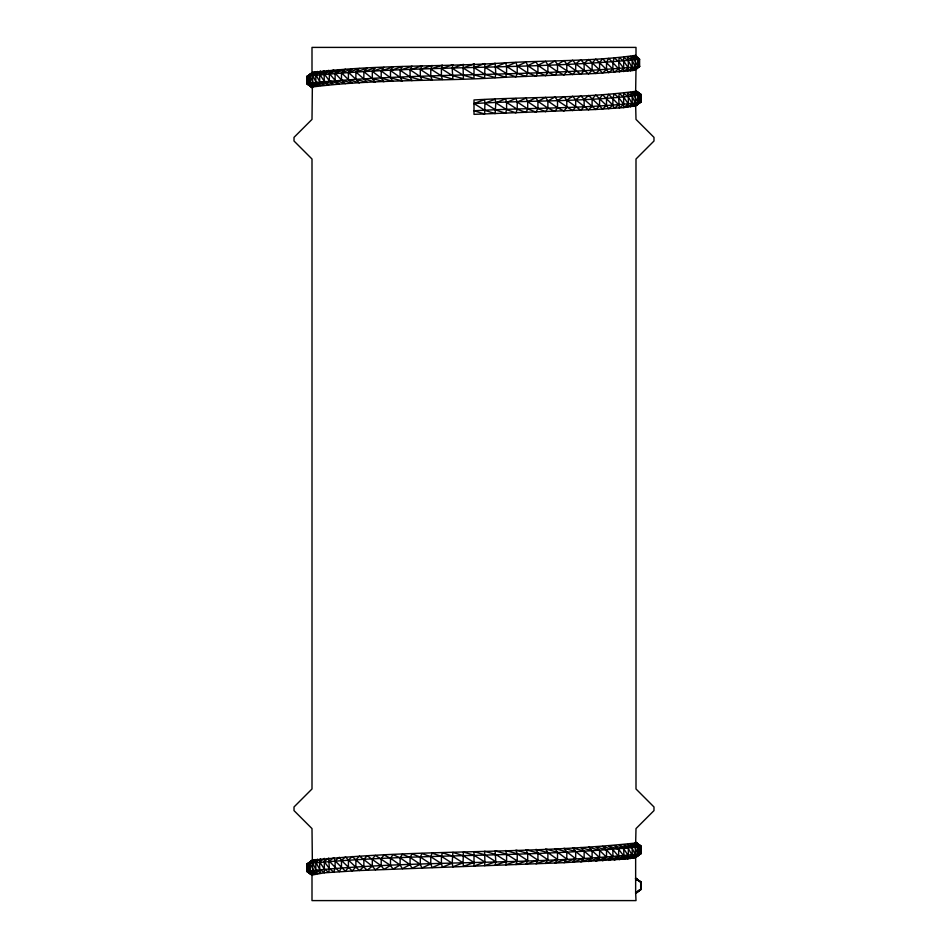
<?xml version="1.0" encoding="UTF-8"?>
<svg xmlns="http://www.w3.org/2000/svg" width="948" height="948" viewBox="0 0 948 948"><rect width="100%" height="100%" fill="white"/><g stroke="black" fill="none" stroke-linecap="round" stroke-linejoin="round"><path stroke-width="1.42" d="M635.646 893.419L641.038 889.437L641.038 882.244L635.646 878.263L641.038 882.244L641.038 889.437L635.646 893.419L635.646 856.672M309.19 75.342L312.354 72.581C376.261 64.464 441.365 67.142 505.604 62.829C548.868 60.174 592.725 61.549 635.646 55.34L639.604 59.309L639.604 66.514L635.646 69.737L632.885 70.484L595.794 73.482L505.604 77.238C441.365 81.54 376.261 78.862 312.354 86.979L311.999 119.389L294.01 137.365L294.01 141.003L311.999 159.015L311.999 788.973L294.01 806.973L294.01 810.599L311.999 828.599L312.354 861.021M636.001 69.18L635.646 91.328C582.214 98.402 527.787 96.767 474 99.955L474 114.353L595.794 109.482L623.665 107.61L635.646 105.738L641.038 101.756L641.038 94.563L635.646 90.581L640.682 94.93L641.038 101.756L635.646 105.738L640.682 102.135L640.682 94.184L635.824 91.008M312.176 874.992L307.318 871.816L307.318 863.865L312.354 860.263L306.962 864.244L307.318 871.07L312.354 875.419L306.962 871.437L306.962 864.244L312.354 860.263C419.573 848.78 528.439 854.598 635.646 843.021L636.001 828.599L653.99 810.599L653.99 806.973L636.001 788.973L636.001 159.015L653.99 141.003L653.99 137.365L636.001 119.389L635.646 104.979M635.646 892.66L636.001 900.6L311.999 900.6L311.999 875.04L324.334 872.788L359.458 870.537L564.001 862.668L627.398 858.912L635.646 857.419L641.038 853.437L641.038 846.244L635.646 842.262L641.038 846.244L641.038 853.437L635.646 857.419L638.81 854.658M311.999 87.358L307.318 84.135L307.318 76.184C417.547 64.689 529.257 70.105 639.604 59.309L634.615 55.707L637.826 59.688L639.604 66.514C529.245 77.238 417.558 72.012 307.318 83.388L312.354 87.737L306.962 83.756L306.962 76.563L312.354 72.581L306.962 76.563L307.318 83.388L312.354 86.979L306.962 83.756L306.962 76.563L311.999 72.96L311.999 47.4L636.001 47.4L636.001 56.11M640.682 94.93L635.646 91.328L639.604 95.31L639.604 102.514C584.703 108.854 529.126 107.622 474 110.762L484.594 113.985L484.926 103.178L495.14 99.208L495.804 102.811L495.14 113.606L484.926 110.383L474 103.557C529.434 100.109 585.58 102.147 640.682 94.93L635.646 90.581M636.001 842.642L640.682 845.865L640.682 853.816C530.122 865.548 417.902 859.54 307.318 871.07L312.354 875.419M307.318 871.07L312.354 874.66L308.396 870.691L308.396 863.486C418.755 852.809 530.453 858.106 640.682 846.611L635.646 843.021L640.682 846.611L641.038 853.437L636.001 857.039M636.001 893.04L639.746 889.864M639.604 66.514L634.615 70.105L637.826 66.881L637.826 59.688L632.885 56.086L637.826 66.881L632.885 70.484L635.35 67.261L635.35 60.056L630.479 56.465L635.35 67.261L630.479 70.863L632.174 67.64L632.174 60.435L627.398 56.833L628.323 60.814L628.323 68.007L627.398 71.23L632.174 67.64L628.323 60.814L623.665 57.212L623.665 71.61L628.323 68.007L623.808 61.182L619.293 57.579L618.653 61.561L619.293 71.989L623.808 68.386L618.653 61.561L614.292 57.958L612.882 61.94L612.882 69.133L614.292 72.356L618.653 68.754L608.699 58.338L606.519 62.307L606.519 69.512L608.699 72.735L612.882 69.133L602.525 58.705L599.586 62.687L599.586 69.879L602.525 73.115L606.519 69.512L595.794 59.084L592.109 63.054L592.109 70.259L588.542 73.861L575.685 63.812L572.616 60.21L566.797 64.18L566.797 71.384L564.001 74.987L557.519 71.764L547.873 64.938L545.645 61.336L537.919 65.305L537.919 72.51L535.987 76.113L527.692 72.889L517.229 66.064L515.925 62.461L506.588 66.431L506.588 73.636L505.604 77.238L495.804 74.015L484.926 67.19L484.594 63.587L474 67.557L474 78.364L463.074 75.129L452.196 68.315L452.86 64.713L441.413 68.683L441.413 75.887L442.396 79.49L430.771 76.255L420.308 69.429L421.931 65.839L410.081 69.808L410.081 77.013L412.001 80.604L400.127 77.38L390.481 70.555L393.005 66.964L381.203 70.934L381.203 78.139L383.999 81.729L372.315 78.506L363.866 71.681L367.184 68.09L355.891 72.06L355.891 79.265L359.446 82.855L348.414 79.632L341.481 72.806L345.475 69.204L335.118 73.186L335.118 80.379L339.301 83.981L329.347 80.758L324.192 73.932L328.707 70.33L319.677 74.311L319.677 81.504L324.334 85.107L315.826 81.883L312.65 75.058L317.521 71.456L310.174 75.437L310.174 82.63L315.115 86.232L308.396 83.009L307.318 76.184L313.385 72.214L308.396 75.804L308.396 83.009L313.385 86.612L307.318 83.388M309.332 75.496L311.347 74.051M636.653 104.268L638.668 102.822M309.332 863.178L311.347 861.732M636.653 855.949L638.668 854.504M637.66 891.227L639.675 889.781M636.001 105.358L640.682 102.135L639.604 95.31L634.615 91.707L637.826 95.689L639.604 102.514L634.615 106.105L637.826 102.882L637.826 95.689L632.885 92.086L637.826 102.882L632.885 106.484L635.35 103.261L635.35 96.056L630.479 92.454L635.35 103.261L630.479 106.863L632.174 103.628L632.174 96.435L627.398 92.833L628.323 96.815L628.323 104.007L627.398 107.231L632.174 103.628L628.323 96.815L623.665 93.212L623.665 107.61L628.323 104.007L623.808 97.182L619.293 93.579L618.653 97.561L619.293 107.989L623.808 104.387L618.653 97.561L614.292 93.959L612.882 97.928L612.882 105.133L614.292 108.356L618.653 104.754L608.699 94.338L606.519 98.308L606.519 105.512L608.699 108.736L612.882 105.133L602.525 94.705L599.586 98.687L599.586 105.88L602.525 109.103L606.519 105.512L595.794 95.084L592.109 99.054L592.109 106.259L588.554 109.861L575.685 99.813L572.616 96.21L566.797 100.18L566.797 107.385L564.001 110.987L557.519 107.764L547.873 100.938L545.645 97.336L537.919 101.306L537.919 108.51L535.987 112.113L527.692 108.878L517.229 102.064L515.925 98.462L506.588 102.431L506.588 109.636L505.604 113.239L495.804 110.004L484.926 103.178L484.594 99.587L474 103.557M311.999 860.642L307.318 863.865L308.396 870.691L313.385 874.293L310.174 870.311L308.396 863.486L313.385 859.895L310.174 863.118L310.174 870.311L315.115 873.914L310.174 863.118L315.115 859.516L312.65 862.739L312.65 869.944L317.521 873.546L312.65 862.739L317.521 859.137L315.826 862.372L315.826 869.565L320.602 873.167L319.677 869.186L319.677 861.993L320.602 858.77L315.826 862.372L319.677 869.186L324.334 872.788L324.334 858.39L319.677 861.993L324.192 868.818L328.707 872.421L329.347 868.439L328.707 858.011L324.192 861.614L329.347 868.439L333.708 872.042L335.118 868.072L335.118 860.867L333.708 857.644L329.347 861.246L339.301 871.662L341.481 867.693L341.481 860.488L339.301 857.265L335.118 860.867L345.475 871.295L348.414 867.313L348.414 860.12L345.475 856.885L341.481 860.488L352.206 870.916L355.891 866.946L355.891 859.741L359.458 856.139L372.315 866.188L375.384 869.79L381.203 865.82L381.203 858.615L383.999 855.013L390.481 858.236L400.127 865.062L402.355 868.664L410.081 864.695L410.081 857.49L412.013 853.887L420.308 857.111L430.771 863.936L432.075 867.539L441.413 863.569L441.413 856.364L442.396 852.762L452.196 855.997L463.074 862.81L463.406 866.413L474 862.443L474 851.636L484.926 854.871L495.804 861.696L495.14 865.287L506.588 861.317L506.588 854.112L505.604 850.522L517.229 853.745L527.692 860.571L526.069 864.161L537.919 860.192L537.919 852.987L535.999 849.396L547.873 852.619L557.519 859.445L554.995 863.035L566.797 859.066L566.797 851.861L564.001 848.27L575.685 851.494L584.134 858.319L580.816 861.922L592.109 857.94L592.109 850.747L588.554 847.145L599.586 850.368L606.519 857.193L602.525 860.796L612.882 856.814L612.882 849.621L608.699 846.019L618.653 849.242L623.808 856.068L619.293 859.67L628.323 855.689L628.323 848.496L623.665 844.893L632.174 848.116L635.35 854.942L630.479 858.544L637.826 854.563L637.826 847.37L632.885 843.767L639.604 846.991L640.682 853.816L634.615 857.786L639.604 854.195L639.604 846.991L634.615 843.388L640.682 846.611M636.724 104.339L641.038 101.756L641.038 94.563L636.001 90.961M311.276 861.661L306.962 864.244L306.962 871.437L311.999 875.04M639.604 93.805L640.682 94.184M307.318 84.135L312.39 87.394M635.61 842.606L640.682 845.865M635.61 878.606L640.682 881.865L640.682 889.07M307.318 871.816L308.396 872.196M636.25 91.826L638.49 93.141M309.51 872.847L311.75 874.175M635.646 879.021L641.038 882.244M636.001 878.642L640.682 881.865M635.61 90.925L638.608 93.094M309.392 872.907L312.39 875.075M308.396 84.514L312.354 87.737M635.646 842.262L639.604 845.486M635.646 878.263L639.604 881.486M310.98 85.687L312.591 87.299M635.409 842.701L637.02 844.312M635.409 878.701L637.02 880.313M474 862.443L474 866.045L484.926 862.064L484.594 851.268L495.804 854.492L506.588 861.317L505.604 864.92L517.229 860.938L517.229 853.745L515.925 850.143L527.692 853.366L537.919 860.192L535.999 863.794L547.873 859.812L547.873 852.619L545.645 849.017L557.519 852.24L566.797 859.066L564.001 862.668L575.685 858.687L575.685 851.494L572.616 847.891L584.134 851.114L592.109 857.94L588.554 861.542L599.586 857.561L599.586 850.368L595.794 846.765L606.519 849.989L612.882 856.814L608.699 860.417L618.653 856.447L618.653 849.242L614.292 845.64L623.808 848.863L628.323 855.689L623.665 859.291L632.174 855.321L632.174 848.116L627.398 844.514L635.35 847.737L637.826 854.563L632.885 858.165L639.604 854.195L637.826 847.37L630.479 844.147L635.35 847.737L635.35 854.942L627.398 858.912L632.174 855.321L628.323 848.496L619.293 845.26L623.808 848.863L623.808 856.068L614.292 860.037L618.653 856.447L612.882 849.621L602.525 846.386L606.519 849.989L606.519 857.193L595.794 861.163L599.586 857.561L592.109 850.747L580.816 847.512L584.134 851.114L584.134 858.319L572.616 862.289L575.685 858.687L566.797 851.861L554.995 848.638L557.519 852.24L557.519 859.445L545.645 863.415L547.873 859.812L537.919 852.987L526.069 849.764L527.692 853.366L527.692 860.571L515.925 864.54L517.229 860.938L506.588 854.112L495.14 850.889L495.804 861.696L484.594 865.666L484.926 862.064L474 855.238L463.406 852.015L463.074 862.81L452.86 866.792L452.196 863.19L452.86 852.394L463.074 855.617L474 862.443M474 63.954L474 67.557L484.926 74.382L495.14 77.606L495.804 74.015L495.14 63.208L484.926 67.19L484.594 77.985L474 74.762L463.074 67.936L463.406 64.334L452.196 68.315L452.86 79.111L441.413 75.887L430.771 69.062L432.075 65.459L420.308 69.429L420.308 76.634L421.931 80.236L410.081 77.013L400.127 70.188L402.355 66.585L390.481 70.555L390.481 77.76L393.005 81.362L381.203 78.139L372.315 71.313L375.384 67.711L363.866 71.681L363.866 78.885L367.184 82.488L355.891 79.265L348.414 72.439L352.206 68.837L341.481 72.806L341.481 80.011L345.475 83.614L335.118 80.379L329.347 73.565L333.708 69.962L324.192 73.932L324.192 81.137L328.707 84.739L319.677 81.504L315.826 74.679L320.602 71.088L312.65 75.058L312.65 82.263L317.521 85.853L310.174 82.63L308.396 75.804L315.115 71.835L310.174 75.437L312.65 82.263L320.602 85.486L315.826 81.883L315.826 74.679L324.334 70.709L319.677 74.311L324.192 81.137L333.708 84.36L329.347 80.758L329.347 73.565L339.301 69.583L335.118 73.186L341.481 80.011L352.206 83.234L348.414 79.632L348.414 72.439L359.446 68.457L355.891 72.06L363.866 78.885L375.384 82.109L372.315 78.506L372.315 71.313L383.999 67.332L381.203 70.934L390.481 77.76L402.355 80.983L400.127 77.38L400.127 70.188L412.001 66.206L410.081 69.808L420.308 76.634L432.075 79.857L430.771 76.255L430.771 69.062L442.396 65.08L441.413 68.683L452.196 75.508L463.406 78.731L463.074 67.936L474 63.954M517.229 73.257L515.925 76.859L506.588 73.636L495.804 66.81L505.604 62.829L506.588 66.431L517.229 73.257L526.069 76.48L527.692 72.889L527.692 65.685L526.069 62.082L517.229 66.064L517.229 73.257M517.229 109.257L515.925 112.859L506.588 109.636L495.804 102.811L505.604 98.829L506.588 102.431L517.229 109.257L526.069 112.48L527.692 108.878L527.692 101.685L526.069 98.082L517.229 102.064L517.229 109.257M432.075 853.141L430.771 856.743L430.771 863.936L421.931 867.918L420.308 864.315L420.308 857.111L421.931 853.52L430.771 856.743L441.413 863.569L442.396 867.171L452.196 863.19L441.413 856.364L432.075 853.141M547.873 72.131L545.645 75.733L537.919 72.51L527.692 65.685L535.987 61.715L537.919 65.305L547.873 72.131L554.995 75.354L557.519 71.764L557.519 64.559L554.995 60.956L547.873 64.938L547.873 72.131M547.873 108.131L545.645 111.734L537.919 108.51L527.692 101.685L535.987 97.703L537.919 101.306L547.873 108.131L554.995 111.354L557.519 107.764L557.519 100.559L554.995 96.957L547.873 100.938L547.873 108.131M402.355 854.267L400.127 857.869L400.127 865.062L393.005 869.043L390.481 865.441L375.384 855.392L372.315 858.995L372.315 866.188L367.184 870.169L352.206 856.518L348.414 860.12L359.458 870.537L363.866 866.567L363.866 859.362L367.184 855.771L381.203 865.82L383.999 869.411L390.481 865.441L390.481 858.236L393.005 854.646L400.127 857.869L410.081 864.695L412.013 868.285L420.308 864.315L410.081 857.49L402.355 854.267M575.685 71.005L572.616 74.608L557.519 64.559L564.001 60.589L566.797 64.18L580.816 74.228L584.134 70.638L584.134 63.433L580.816 59.831L575.685 63.812L575.685 71.005M575.685 107.005L572.616 110.608L557.519 100.559L564.001 96.589L566.797 100.18L580.816 110.229L584.134 106.638L584.134 99.433L580.816 95.831L575.685 99.813L575.685 107.005M599.586 69.879L595.794 73.482L584.134 63.433L588.542 59.463L599.586 69.879M599.586 105.88L595.794 109.482L584.134 99.433L588.554 95.464L599.586 105.88"/></g></svg>
